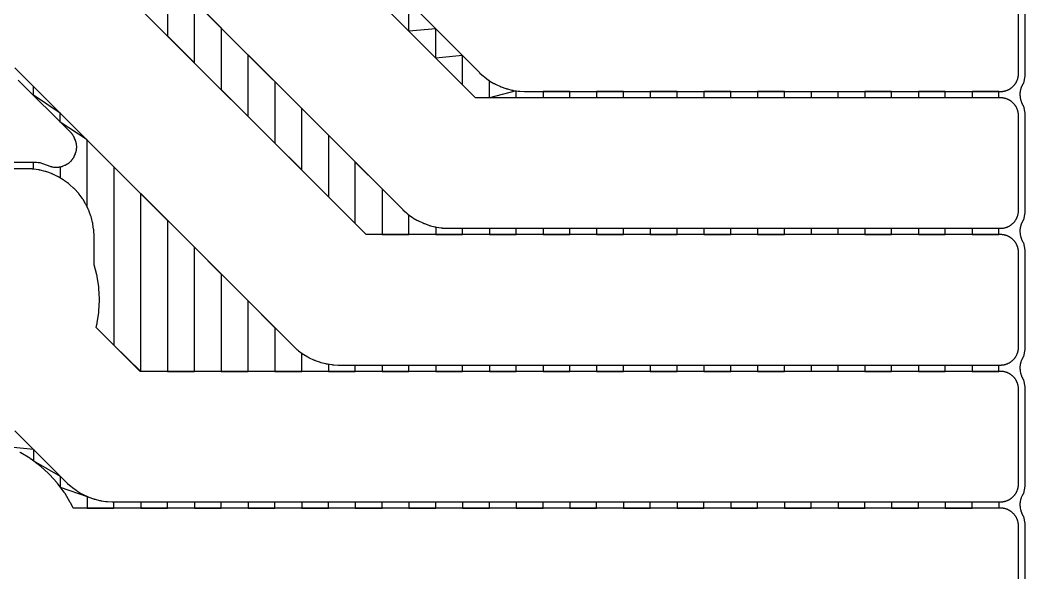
# Model space of a CAD drawing. Header units: metres. Extents: x 141.4 to 191.3, y -114.8 to -61.9.
# Drawn here: x 167.848 to 172.626, y -82.171 to -79.544 of the extents above; entities that cross this region are included whole.
import ezdxf

# ---------------------------------------------------------------- set-up
doc = ezdxf.new("R2010")
doc.units = ezdxf.units.M

msp = doc.modelspace()

# ---------------------------------------------------------------- linework, layer by layer
for points in [[(169.952, -79.8515), (169.952, -79.7126), (169.8245, -79.724), (169.8245, -79.5851), (169.697, -79.5965), (169.697, -79.4576), (169.5695, -79.469), (169.5695, -79.3301), (169.442, -79.3415), (169.442, -79.2017), (169.3145, -79.214), (169.3145, -77.5469), (169.187, -77.4194), (169.187, -77.7334)], [(168.4367, -79.2133), (169.6657, -80.4423), (169.6672, -80.4437), (169.6687, -80.4452), (169.6851, -80.46), (169.6867, -80.4614), (169.6883, -80.4627), (169.6899, -80.464), (169.6916, -80.4653), (169.7093, -80.4784), (169.711, -80.4797), (169.7127, -80.4808), (169.7145, -80.482), (169.7162, -80.4831), (169.7352, -80.4944), (169.737, -80.4955), (169.7388, -80.4965), (169.7407, -80.4975), (169.7425, -80.4984), (169.7625, -80.5078), (169.7644, -80.5087), (169.7663, -80.5095), (169.7683, -80.5103), (169.7702, -80.511), (169.791, -80.5185), (169.791, -80.5184), (169.7928, -80.5191), (169.7949, -80.5197), (169.7969, -80.5203), (169.799, -80.5209), (169.8204, -80.5262), (169.8225, -80.5267), (169.8245, -80.5272), (169.8266, -80.5275), (169.8286, -80.5279), (169.8505, -80.5311), (169.8525, -80.5314), (169.8546, -80.5316), (169.8567, -80.5318), (169.8588, -80.5319), (169.8808, -80.533), (169.8829, -80.5331), (169.885, -80.5331), (171.71, -80.5331), (171.7121, -80.5331), (171.7142, -80.533), (171.7144, -80.533), (172.51, -80.533), (172.5121, -80.533), (172.5142, -80.5329), (172.5163, -80.5328), (172.5183, -80.5326), (172.5204, -80.5324), (172.5225, -80.5321), (172.5245, -80.5317), (172.5266, -80.5314), (172.5286, -80.5309), (172.5307, -80.5305), (172.5327, -80.5299), (172.5347, -80.5293), (172.5367, -80.5287), (172.5386, -80.528), (172.5406, -80.5273), (172.5425, -80.5265), (172.5444, -80.5257), (172.5463, -80.5248), (172.5482, -80.5239), (172.5501, -80.523), (172.5519, -80.522), (172.5537, -80.5209), (172.5555, -80.5198), (172.5572, -80.5187), (172.5589, -80.5175), (172.5606, -80.5163), (172.5623, -80.515), (172.5639, -80.5137), (172.5655, -80.5124), (172.5671, -80.511), (172.5686, -80.5096), (172.5701, -80.5081), (172.5716, -80.5066), (172.573, -80.5051), (172.5744, -80.5035), (172.5757, -80.5019), (172.577, -80.5003), (172.5783, -80.4986), (172.5795, -80.4969), (172.5807, -80.4952), (172.5818, -80.4935), (172.5829, -80.4917), (172.584, -80.4899), (172.585, -80.4881), (172.5859, -80.4862), (172.5868, -80.4843), (172.5877, -80.4824), (172.5885, -80.4805), (172.5893, -80.4786), (172.59, -80.4766), (172.5907, -80.4747), (172.5913, -80.4727), (172.5919, -80.4707), (172.5925, -80.4687), (172.5929, -80.4666), (172.5934, -80.4646), (172.5937, -80.4625), (172.5941, -80.4605), (172.5944, -80.4584), (172.5946, -80.4563), (172.5948, -80.4543), (172.5949, -80.4522), (172.595, -80.4501), (172.595, -80.448), (172.595, -79.998), (172.595, -79.9959), (172.5949, -79.9938), (172.5948, -79.9917), (172.5946, -79.9897), (172.5944, -79.9876), (172.5941, -79.9855), (172.5937, -79.9835), (172.5934, -79.9814), (172.5929, -79.9794), (172.5925, -79.9773), (172.5919, -79.9753), (172.5913, -79.9733), (172.5907, -79.9713), (172.59, -79.9694), (172.5893, -79.9674), (172.5885, -79.9655), (172.5877, -79.9636), (172.5868, -79.9617), (172.5859, -79.9598), (172.585, -79.9579), (172.584, -79.9561), (172.5829, -79.9543), (172.5818, -79.9525), (172.5807, -79.9508), (172.5795, -79.9491), (172.5783, -79.9474), (172.577, -79.9457), (172.5757, -79.9441), (172.5744, -79.9425), (172.573, -79.9409), (172.5716, -79.9394), (172.5701, -79.9379), (172.5686, -79.9364), (172.5671, -79.935), (172.5655, -79.9336), (172.5639, -79.9323), (172.5623, -79.931), (172.5606, -79.9297), (172.5589, -79.9285), (172.5572, -79.9273), (172.5555, -79.9262), (172.5537, -79.9251), (172.5519, -79.924), (172.5501, -79.923), (172.5482, -79.9221), (172.5463, -79.9212), (172.5444, -79.9203), (172.5425, -79.9195), (172.5406, -79.9187), (172.5386, -79.918), (172.5367, -79.9173), (172.5347, -79.9167), (172.5327, -79.9161), (172.5307, -79.9155), (172.5286, -79.9151), (172.5266, -79.9146), (172.5245, -79.9143), (172.5225, -79.9139), (172.5204, -79.9136), (172.5183, -79.9134), (172.5163, -79.9132), (172.5142, -79.9131), (172.5121, -79.913), (172.51, -79.913), (171.7144, -79.913), (171.7142, -79.913), (171.7121, -79.9129), (171.71, -79.9129), (170.0135, -79.9129), (168.9661, -78.8655)], [(169.4527, -79.2133), (170.0317, -79.7923), (170.0332, -79.7937), (170.0347, -79.7952), (170.0511, -79.81), (170.0527, -79.8114), (170.0543, -79.8127), (170.0559, -79.814), (170.0576, -79.8153), (170.0753, -79.8284), (170.077, -79.8297), (170.0787, -79.8308), (170.0805, -79.832), (170.0822, -79.8331), (170.1012, -79.8444), (170.103, -79.8455), (170.1048, -79.8465), (170.1067, -79.8475), (170.1085, -79.8484), (170.1285, -79.8578), (170.1304, -79.8587), (170.1323, -79.8595), (170.1343, -79.8603), (170.1362, -79.861), (170.157, -79.8685), (170.157, -79.8684), (170.1572, -79.8685), (170.1591, -79.8692), (170.1611, -79.8698), (170.163, -79.8704), (170.165, -79.8709), (170.1864, -79.8762), (170.1885, -79.8767), (170.1905, -79.8772), (170.1926, -79.8775), (170.1946, -79.8779), (170.2165, -79.8811), (170.2185, -79.8814), (170.2206, -79.8816), (170.2227, -79.8818), (170.2248, -79.8819), (170.2468, -79.883), (170.2489, -79.8831), (170.251, -79.8831), (171.71, -79.8831), (171.7121, -79.8831), (171.7142, -79.883), (171.7144, -79.883), (172.51, -79.883), (172.5121, -79.883), (172.5142, -79.8829), (172.5163, -79.8828), (172.5183, -79.8826), (172.5204, -79.8824), (172.5225, -79.8821), (172.5245, -79.8817), (172.5266, -79.8814), (172.5286, -79.8809), (172.5307, -79.8805), (172.5327, -79.8799), (172.5347, -79.8793), (172.5367, -79.8787), (172.5386, -79.878), (172.5406, -79.8773), (172.5425, -79.8765), (172.5444, -79.8757), (172.5463, -79.8748), (172.5482, -79.8739), (172.5501, -79.873), (172.5519, -79.872), (172.5537, -79.8709), (172.5555, -79.8698), (172.5572, -79.8687), (172.5589, -79.8675), (172.5606, -79.8663), (172.5623, -79.865), (172.5639, -79.8637), (172.5655, -79.8624), (172.5671, -79.861), (172.5686, -79.8596), (172.5701, -79.8581), (172.5716, -79.8566), (172.573, -79.8551), (172.5744, -79.8535), (172.5757, -79.8519), (172.577, -79.8503), (172.5783, -79.8486), (172.5795, -79.8469), (172.5807, -79.8452), (172.5818, -79.8435), (172.5829, -79.8417), (172.584, -79.8399), (172.585, -79.8381), (172.5859, -79.8362), (172.5868, -79.8343), (172.5877, -79.8324), (172.5885, -79.8305), (172.5893, -79.8286), (172.59, -79.8266), (172.5907, -79.8247), (172.5913, -79.8227), (172.5919, -79.8207), (172.5925, -79.8187), (172.5929, -79.8166), (172.5934, -79.8146), (172.5937, -79.8125), (172.5941, -79.8105), (172.5944, -79.8084), (172.5946, -79.8063), (172.5948, -79.8043), (172.5949, -79.8022), (172.595, -79.8001), (172.595, -79.798), (172.595, -79.348)], [(167.8239, -79.77), (169.1462, -81.0923), (169.1477, -81.0937), (169.1492, -81.0952), (169.1656, -81.11), (169.1672, -81.1114), (169.1688, -81.1127), (169.1704, -81.114), (169.1721, -81.1153), (169.1898, -81.1284), (169.1915, -81.1297), (169.1932, -81.1308), (169.195, -81.132), (169.1967, -81.1331), (169.2157, -81.1444), (169.2175, -81.1455), (169.2193, -81.1465), (169.2212, -81.1475), (169.223, -81.1484), (169.243, -81.1578), (169.2449, -81.1587), (169.2468, -81.1595), (169.2488, -81.1603), (169.2507, -81.161), (169.2715, -81.1685), (169.2715, -81.1684), (169.2733, -81.1691), (169.2754, -81.1697), (169.2774, -81.1703), (169.2795, -81.1709), (169.3009, -81.1762), (169.303, -81.1767), (169.305, -81.1772), (169.3071, -81.1775), (169.3091, -81.1779), (169.331, -81.1811), (169.333, -81.1814), (169.3351, -81.1816), (169.3372, -81.1818), (169.3393, -81.1819), (169.3613, -81.183), (169.3634, -81.1831), (169.3655, -81.1831), (171.71, -81.1831), (171.7121, -81.1831), (171.7142, -81.183), (171.7144, -81.183), (172.51, -81.183), (172.5121, -81.183), (172.5142, -81.1829), (172.5163, -81.1828), (172.5183, -81.1826), (172.5204, -81.1824), (172.5225, -81.1821), (172.5245, -81.1817), (172.5266, -81.1814), (172.5286, -81.1809), (172.5307, -81.1805), (172.5327, -81.1799), (172.5347, -81.1793), (172.5367, -81.1787), (172.5386, -81.178), (172.5406, -81.1773), (172.5425, -81.1765), (172.5444, -81.1757), (172.5463, -81.1748), (172.5482, -81.1739), (172.5501, -81.173), (172.5519, -81.172), (172.5537, -81.1709), (172.5555, -81.1698), (172.5572, -81.1687), (172.5589, -81.1675), (172.5606, -81.1663), (172.5623, -81.165), (172.5639, -81.1637), (172.5655, -81.1624), (172.5671, -81.161), (172.5686, -81.1596), (172.5701, -81.1581), (172.5716, -81.1566), (172.573, -81.1551), (172.5744, -81.1535), (172.5757, -81.1519), (172.577, -81.1503), (172.5783, -81.1486), (172.5795, -81.1469), (172.5807, -81.1452), (172.5818, -81.1435), (172.5829, -81.1417), (172.584, -81.1399), (172.585, -81.1381), (172.5859, -81.1362), (172.5868, -81.1343), (172.5877, -81.1324), (172.5885, -81.1305), (172.5893, -81.1286), (172.59, -81.1266), (172.5907, -81.1247), (172.5913, -81.1227), (172.5919, -81.1207), (172.5925, -81.1187), (172.5929, -81.1166), (172.5934, -81.1146), (172.5937, -81.1125), (172.5941, -81.1105), (172.5944, -81.1084), (172.5946, -81.1063), (172.5948, -81.1043), (172.5949, -81.1022), (172.595, -81.1001), (172.595, -81.098), (172.595, -80.648), (172.595, -80.6459), (172.5949, -80.6438), (172.5948, -80.6417), (172.5946, -80.6397), (172.5944, -80.6376), (172.5941, -80.6355), (172.5937, -80.6335), (172.5934, -80.6314), (172.5929, -80.6294), (172.5925, -80.6273), (172.5919, -80.6253), (172.5913, -80.6233), (172.5907, -80.6213), (172.59, -80.6194), (172.5893, -80.6174), (172.5885, -80.6155), (172.5877, -80.6136), (172.5868, -80.6117), (172.5859, -80.6098), (172.585, -80.6079), (172.584, -80.6061), (172.5829, -80.6043), (172.5818, -80.6025), (172.5807, -80.6008), (172.5795, -80.5991), (172.5783, -80.5974), (172.577, -80.5957), (172.5757, -80.5941), (172.5744, -80.5925), (172.573, -80.5909), (172.5716, -80.5894), (172.5701, -80.5879), (172.5686, -80.5864), (172.5671, -80.585), (172.5655, -80.5836), (172.5639, -80.5823), (172.5623, -80.581), (172.5606, -80.5797), (172.5589, -80.5785), (172.5572, -80.5773), (172.5555, -80.5762), (172.5537, -80.5751), (172.5519, -80.574), (172.5501, -80.573), (172.5482, -80.5721), (172.5463, -80.5712), (172.5444, -80.5703), (172.5425, -80.5695), (172.5406, -80.5687), (172.5386, -80.568), (172.5367, -80.5673), (172.5347, -80.5667), (172.5327, -80.5661), (172.5307, -80.5655), (172.5286, -80.5651), (172.5266, -80.5646), (172.5245, -80.5643), (172.5225, -80.5639), (172.5204, -80.5636), (172.5183, -80.5634), (172.5163, -80.5632), (172.5142, -80.5631), (172.5121, -80.563), (172.51, -80.563), (171.7144, -80.563), (171.7142, -80.563), (171.7121, -80.5629), (171.71, -80.5629), (169.494, -80.5629), (168.2098, -79.2788)], [(168.5495, -79.3261), (168.5495, -79.6185), (168.677, -79.746), (168.677, -79.4536), (168.8045, -79.5811), (168.8045, -79.8735), (168.932, -80.001), (168.932, -79.7086), (169.0595, -79.8361), (169.0595, -80.1285), (169.187, -80.256), (169.187, -79.9636), (169.3145, -80.0911), (169.3145, -80.3835), (169.442, -80.511), (169.442, -80.2186), (169.5695, -80.3461), (169.5695, -80.5629), (169.697, -80.5629), (169.697, -80.4694)], [(172.6255, -79.3366), (172.6255, -79.8094), (172.6188, -79.8431), (172.6179, -79.8444), (172.6168, -79.8461), (172.6157, -79.8479), (172.6146, -79.8497), (172.6136, -79.8516), (172.6127, -79.8534), (172.6117, -79.8553), (172.6109, -79.8572), (172.6101, -79.8591), (172.6083, -79.8632), (172.6076, -79.8652), (172.6068, -79.8671), (172.6062, -79.8691), (172.6055, -79.8711), (172.6049, -79.8731), (172.6044, -79.8751), (172.6039, -79.8771), (172.6035, -79.8792), (172.6031, -79.8812), (172.6028, -79.8833), (172.6025, -79.8854), (172.6023, -79.8874), (172.6021, -79.8895), (172.602, -79.8916), (172.6019, -79.8937), (172.6019, -79.8958), (172.6019, -79.8978), (172.602, -79.8999), (172.6021, -79.902), (172.6023, -79.9041), (172.6025, -79.9062), (172.6028, -79.9082), (172.6031, -79.9103), (172.6035, -79.9123), (172.6052, -79.921), (172.6057, -79.923), (172.6061, -79.925), (172.6067, -79.9271), (172.6072, -79.9291), (172.6079, -79.931), (172.6086, -79.933), (172.6093, -79.935), (172.6101, -79.9369), (172.6109, -79.9388), (172.6117, -79.9407), (172.6127, -79.9426), (172.6136, -79.9445), (172.6146, -79.9463), (172.6157, -79.9481), (172.6168, -79.9499), (172.6179, -79.9516), (172.6188, -79.9529), (172.6255, -79.9866), (172.6255, -80.4594), (172.6188, -80.4931), (172.6179, -80.4944), (172.6168, -80.4961), (172.6157, -80.4979), (172.6146, -80.4997), (172.6136, -80.5016), (172.6127, -80.5034), (172.6117, -80.5053), (172.6109, -80.5072), (172.6101, -80.5091), (172.6083, -80.5132), (172.6076, -80.5152), (172.6068, -80.5171), (172.6062, -80.5191), (172.6055, -80.5211), (172.6049, -80.5231), (172.6044, -80.5251), (172.6039, -80.5271), (172.6035, -80.5292), (172.6031, -80.5312), (172.6028, -80.5333), (172.6025, -80.5354), (172.6023, -80.5374), (172.6021, -80.5395), (172.602, -80.5416), (172.6019, -80.5437), (172.6019, -80.5458), (172.6019, -80.5478), (172.602, -80.5499), (172.6021, -80.552), (172.6023, -80.5541), (172.6025, -80.5562), (172.6028, -80.5582), (172.6031, -80.5603), (172.6035, -80.5623), (172.6052, -80.571), (172.6057, -80.573), (172.6061, -80.575), (172.6067, -80.5771), (172.6072, -80.5791), (172.6079, -80.581), (172.6086, -80.583), (172.6093, -80.585), (172.6101, -80.5869), (172.6109, -80.5888), (172.6117, -80.5907), (172.6127, -80.5926), (172.6136, -80.5945), (172.6146, -80.5963), (172.6157, -80.5981), (172.6168, -80.5999), (172.6179, -80.6016), (172.6188, -80.6029), (172.6255, -80.6366), (172.6255, -81.1094), (172.6188, -81.1431), (172.6179, -81.1444), (172.6168, -81.1461), (172.6157, -81.1479), (172.6146, -81.1497), (172.6136, -81.1516), (172.6127, -81.1534), (172.6117, -81.1553), (172.6109, -81.1572), (172.6101, -81.1591), (172.6083, -81.1632), (172.6076, -81.1652), (172.6068, -81.1671), (172.6062, -81.1691), (172.6055, -81.1711), (172.6049, -81.1731), (172.6044, -81.1751), (172.6039, -81.1771), (172.6035, -81.1792), (172.6031, -81.1812), (172.6028, -81.1833), (172.6025, -81.1854), (172.6023, -81.1874), (172.6021, -81.1895), (172.602, -81.1916), (172.6019, -81.1937), (172.6019, -81.1958), (172.6019, -81.1978), (172.602, -81.1999), (172.6021, -81.202), (172.6023, -81.2041), (172.6025, -81.2062), (172.6028, -81.2082), (172.6031, -81.2103), (172.6035, -81.2123), (172.6052, -81.221), (172.6057, -81.223), (172.6061, -81.225), (172.6067, -81.2271), (172.6072, -81.2291), (172.6079, -81.231), (172.6086, -81.233), (172.6093, -81.235), (172.6101, -81.2369), (172.6109, -81.2388), (172.6117, -81.2407), (172.6127, -81.2426), (172.6136, -81.2445), (172.6146, -81.2463), (172.6157, -81.2481), (172.6168, -81.2499), (172.6179, -81.2516), (172.6188, -81.2529), (172.6255, -81.2866), (172.6255, -81.7594), (172.6188, -81.7931), (172.6179, -81.7944), (172.6168, -81.7961), (172.6157, -81.7979), (172.6146, -81.7997), (172.6136, -81.8016), (172.6127, -81.8034), (172.6117, -81.8053), (172.6109, -81.8072), (172.6101, -81.8091), (172.6083, -81.8132), (172.6076, -81.8152), (172.6068, -81.8171), (172.6062, -81.8191), (172.6055, -81.8211), (172.6049, -81.8231), (172.6044, -81.8251), (172.6039, -81.8271), (172.6035, -81.8292), (172.6031, -81.8312), (172.6028, -81.8333), (172.6025, -81.8354), (172.6023, -81.8374), (172.6021, -81.8395), (172.602, -81.8416), (172.6019, -81.8437), (172.6019, -81.8458), (172.6019, -81.8478), (172.602, -81.8499), (172.6021, -81.852), (172.6023, -81.8541), (172.6025, -81.8562), (172.6028, -81.8582), (172.6031, -81.8603), (172.6035, -81.8623), (172.6052, -81.871), (172.6057, -81.873), (172.6061, -81.875), (172.6067, -81.8771), (172.6072, -81.8791), (172.6079, -81.881), (172.6086, -81.883), (172.6093, -81.885), (172.6101, -81.8869), (172.6109, -81.8888), (172.6117, -81.8907), (172.6127, -81.8926), (172.6136, -81.8945), (172.6146, -81.8963), (172.6157, -81.8981), (172.6168, -81.8999), (172.6179, -81.9016), (172.6188, -81.9029), (172.6255, -81.9366), (172.6255, -82.4094)], [(167.3537, -80.2195), (167.9263, -80.2195), (167.934, -80.2202), (167.9416, -80.2209), (167.9891, -80.2376), (167.991, -80.2382), (167.993, -80.2388), (167.9949, -80.2394), (167.9969, -80.2399), (167.9989, -80.2403), (168.0009, -80.2408), (168.0029, -80.2411), (168.0067, -80.2418), (168.0088, -80.2421), (168.0108, -80.2424), (168.0129, -80.2426), (168.015, -80.2428), (168.017, -80.2429), (168.0191, -80.243), (168.0212, -80.243), (168.0232, -80.2429), (168.0253, -80.2429), (168.0274, -80.2427), (168.0295, -80.2426), (168.0315, -80.2423), (168.0336, -80.242), (168.0356, -80.2417), (168.0376, -80.2413), (168.0397, -80.2409), (168.0417, -80.2404), (168.0437, -80.2399), (168.0457, -80.2393), (168.0477, -80.2387), (168.0496, -80.238), (168.0516, -80.2373), (168.0535, -80.2365), (168.0616, -80.2331), (168.0635, -80.2323), (168.0654, -80.2314), (168.0673, -80.2305), (168.0692, -80.2296), (168.071, -80.2286), (168.0728, -80.2275), (168.0746, -80.2264), (168.0763, -80.2253), (168.078, -80.2241), (168.0797, -80.2229), (168.0814, -80.2216), (168.083, -80.2203), (168.0846, -80.219), (168.0862, -80.2176), (168.0877, -80.2162), (168.0892, -80.2147), (168.0907, -80.2132), (168.0921, -80.2117), (168.0935, -80.2101), (168.0948, -80.2085), (168.0961, -80.2069), (168.0974, -80.2052), (168.0986, -80.2036), (168.0998, -80.2018), (168.1009, -80.2001), (168.102, -80.1983), (168.1031, -80.1965), (168.1041, -80.1947), (168.105, -80.1928), (168.1059, -80.1909), (168.1068, -80.1891), (168.1076, -80.1871), (168.111, -80.179), (168.1118, -80.1771), (168.1125, -80.1751), (168.1132, -80.1731), (168.1138, -80.1711), (168.1144, -80.1691), (168.1149, -80.1671), (168.1154, -80.1651), (168.1158, -80.1631), (168.1162, -80.161), (168.1165, -80.1589), (168.1168, -80.1569), (168.1171, -80.1548), (168.1172, -80.1527), (168.1174, -80.1506), (168.1174, -80.1486), (168.1175, -80.1465), (168.1174, -80.1444), (168.1174, -80.1423), (168.1172, -80.1402), (168.1171, -80.1381), (168.1168, -80.1361), (168.1165, -80.134), (168.1162, -80.1319), (168.1158, -80.1299), (168.1154, -80.1279), (168.1149, -80.1258), (168.1144, -80.1238), (168.1138, -80.1218), (168.1132, -80.1198), (168.1125, -80.1178), (168.1118, -80.1159), (168.111, -80.114), (168.1076, -80.1058), (168.1068, -80.1039), (168.1059, -80.102), (168.105, -80.1001), (168.1041, -80.0983), (168.1031, -80.0964), (168.102, -80.0946), (168.1009, -80.0929), (168.0998, -80.0911), (168.0986, -80.0894), (168.0974, -80.0877), (168.0961, -80.0861), (168.0948, -80.0844), (168.0935, -80.0828), (168.0921, -80.0813), (168.0907, -80.0797), (168.0892, -80.0782), (167.8397, -79.8288)], [(168.167, -80.4311), (168.167, -80.1131), (168.0395, -80.0286), (168.0395, -79.9856), (167.912, -79.9011), (167.912, -79.8581)], [(171.6095, -79.8831), (171.6095, -79.9129), (171.482, -79.9129), (171.482, -79.8831), (171.3545, -79.8831), (171.3545, -79.9129), (171.227, -79.9129), (171.227, -79.8831), (171.0995, -79.8831), (171.0995, -79.9129), (170.972, -79.9129), (170.972, -79.8831), (170.8445, -79.8831), (170.8445, -79.9129), (170.717, -79.9129), (170.717, -79.8831), (170.5895, -79.8831), (170.5895, -79.9129), (170.462, -79.9129), (170.462, -79.8831), (170.3345, -79.8831), (170.3345, -79.9129), (170.207, -79.9129), (170.207, -79.8797), (170.0795, -79.9129), (170.0795, -79.8314)], [(172.502, -79.913), (172.502, -79.883), (172.3745, -79.883), (172.3745, -79.913), (172.247, -79.913), (172.247, -79.883), (172.1195, -79.883), (172.1195, -79.913), (171.992, -79.913), (171.992, -79.883), (171.8645, -79.883), (171.8645, -79.913), (171.737, -79.913), (171.737, -79.883)], [(167.8239, -81.495), (168.0712, -81.7423), (168.0727, -81.7437), (168.0742, -81.7452), (168.0906, -81.76), (168.0922, -81.7614), (168.0938, -81.7627), (168.0954, -81.764), (168.0971, -81.7653), (168.1148, -81.7784), (168.1165, -81.7797), (168.1182, -81.7808), (168.12, -81.782), (168.1217, -81.7831), (168.1407, -81.7944), (168.1425, -81.7955), (168.1443, -81.7965), (168.1462, -81.7975), (168.148, -81.7984), (168.168, -81.8078), (168.1699, -81.8087), (168.1718, -81.8095), (168.1738, -81.8103), (168.1757, -81.811), (168.1965, -81.8185), (168.1965, -81.8184), (168.1967, -81.8185), (168.1986, -81.8192), (168.2006, -81.8198), (168.2025, -81.8204), (168.2045, -81.8209), (168.2259, -81.8262), (168.228, -81.8267), (168.23, -81.8272), (168.2321, -81.8275), (168.2341, -81.8279), (168.256, -81.8311), (168.258, -81.8314), (168.2601, -81.8316), (168.2622, -81.8318), (168.2643, -81.8319), (168.2863, -81.833), (168.2884, -81.8331), (168.2905, -81.8331), (171.71, -81.8331), (171.7121, -81.8331), (171.7142, -81.833), (171.7144, -81.833), (172.51, -81.833), (172.5121, -81.833), (172.5142, -81.8329), (172.5163, -81.8328), (172.5183, -81.8326), (172.5204, -81.8324), (172.5225, -81.8321), (172.5245, -81.8317), (172.5266, -81.8314), (172.5286, -81.8309), (172.5307, -81.8305), (172.5327, -81.8299), (172.5347, -81.8293), (172.5367, -81.8287), (172.5386, -81.828), (172.5406, -81.8273), (172.5425, -81.8265), (172.5444, -81.8257), (172.5463, -81.8248), (172.5482, -81.8239), (172.5501, -81.823), (172.5519, -81.822), (172.5537, -81.8209), (172.5555, -81.8198), (172.5572, -81.8187), (172.5589, -81.8175), (172.5606, -81.8163), (172.5623, -81.815), (172.5639, -81.8137), (172.5655, -81.8124), (172.5671, -81.811), (172.5686, -81.8096), (172.5701, -81.8081), (172.5716, -81.8066), (172.573, -81.8051), (172.5744, -81.8035), (172.5757, -81.8019), (172.577, -81.8003), (172.5783, -81.7986), (172.5795, -81.7969), (172.5807, -81.7952), (172.5818, -81.7935), (172.5829, -81.7917), (172.584, -81.7899), (172.585, -81.7881), (172.5859, -81.7862), (172.5868, -81.7843), (172.5877, -81.7824), (172.5885, -81.7805), (172.5893, -81.7786), (172.59, -81.7766), (172.5907, -81.7747), (172.5913, -81.7727), (172.5919, -81.7707), (172.5925, -81.7687), (172.5929, -81.7666), (172.5934, -81.7646), (172.5937, -81.7625), (172.5941, -81.7605), (172.5944, -81.7584), (172.5946, -81.7563), (172.5948, -81.7543), (172.5949, -81.7522), (172.595, -81.7501), (172.595, -81.748), (172.595, -81.298), (172.595, -81.2959), (172.5949, -81.2938), (172.5948, -81.2917), (172.5946, -81.2897), (172.5944, -81.2876), (172.5941, -81.2855), (172.5937, -81.2835), (172.5934, -81.2814), (172.5929, -81.2794), (172.5925, -81.2773), (172.5919, -81.2753), (172.5913, -81.2733), (172.5907, -81.2713), (172.59, -81.2694), (172.5893, -81.2674), (172.5885, -81.2655), (172.5877, -81.2636), (172.5868, -81.2617), (172.5859, -81.2598), (172.585, -81.2579), (172.584, -81.2561), (172.5829, -81.2543), (172.5818, -81.2525), (172.5807, -81.2508), (172.5795, -81.2491), (172.5783, -81.2474), (172.577, -81.2457), (172.5757, -81.2441), (172.5744, -81.2425), (172.573, -81.2409), (172.5716, -81.2394), (172.5701, -81.2379), (172.5686, -81.2364), (172.5671, -81.235), (172.5655, -81.2336), (172.5639, -81.2323), (172.5623, -81.231), (172.5606, -81.2297), (172.5589, -81.2285), (172.5572, -81.2273), (172.5555, -81.2262), (172.5537, -81.2251), (172.5519, -81.224), (172.5501, -81.223), (172.5482, -81.2221), (172.5463, -81.2212), (172.5444, -81.2203), (172.5425, -81.2195), (172.5406, -81.2187), (172.5386, -81.218), (172.5367, -81.2173), (172.5347, -81.2167), (172.5327, -81.2161), (172.5307, -81.2155), (172.5286, -81.2151), (172.5266, -81.2146), (172.5245, -81.2143), (172.5225, -81.2139), (172.5204, -81.2136), (172.5183, -81.2134), (172.5163, -81.2132), (172.5142, -81.2131), (172.5121, -81.213), (172.51, -81.213), (171.7144, -81.213), (171.7142, -81.213), (171.7121, -81.2129), (171.71, -81.2129), (168.419, -81.2129), (168.2098, -81.0038), (168.2131, -80.9907), (168.2136, -80.9887), (168.214, -80.9867), (168.2144, -80.9846), (168.2147, -80.9826), (168.2219, -80.934), (168.2222, -80.9319), (168.2224, -80.9299), (168.2226, -80.9278), (168.2227, -80.9257), (168.2251, -80.8767), (168.2252, -80.8746), (168.2253, -80.8725), (168.2252, -80.8704), (168.2251, -80.8683), (168.2227, -80.8193), (168.2226, -80.8172), (168.2224, -80.8151), (168.2222, -80.8131), (168.2219, -80.811), (168.2147, -80.7624), (168.2144, -80.7604), (168.214, -80.7583), (168.2136, -80.7563), (168.2131, -80.7543), (168.2012, -80.7066), (168.2006, -80.7046), (168.2, -80.7026), (168.2, -80.7025), (168.2, -80.5725), (168.2, -80.5704), (168.1999, -80.5683), (168.1988, -80.5451), (168.1986, -80.543), (168.1984, -80.5409), (168.1982, -80.5388), (168.1979, -80.5367), (168.1945, -80.5137), (168.1942, -80.5116), (168.1938, -80.5096), (168.1934, -80.5075), (168.1929, -80.5055), (168.1872, -80.4829), (168.1867, -80.4809), (168.1861, -80.4789), (168.1855, -80.4769), (168.1848, -80.4749), (168.177, -80.453), (168.1762, -80.451), (168.1755, -80.4491), (168.1746, -80.4472), (168.1738, -80.4453), (168.1638, -80.4242), (168.1629, -80.4223), (168.1619, -80.4205), (168.1609, -80.4186), (168.1599, -80.4168), (168.1479, -80.3969), (168.1468, -80.3951), (168.1456, -80.3933), (168.1445, -80.3916), (168.1432, -80.3899), (168.1294, -80.3712), (168.1281, -80.3695), (168.1268, -80.3679), (168.1255, -80.3663), (168.1241, -80.3647), (168.1084, -80.3475), (168.107, -80.346), (168.1055, -80.3445), (168.104, -80.343), (168.1025, -80.3416), (168.0853, -80.3259), (168.0837, -80.3245), (168.0821, -80.3232), (168.0805, -80.3219), (168.0788, -80.3206), (168.0601, -80.3068), (168.0584, -80.3055), (168.0567, -80.3044), (168.0549, -80.3032), (168.0531, -80.3021), (168.0332, -80.2901), (168.0314, -80.2891), (168.0295, -80.2881), (168.0277, -80.2871), (168.0258, -80.2862), (168.0047, -80.2762), (168.0028, -80.2754), (168.0009, -80.2745), (167.999, -80.2738), (167.997, -80.273), (167.9751, -80.2652), (167.9751, -80.2652), (167.9733, -80.2646), (167.9712, -80.2639), (167.9692, -80.2633), (167.9671, -80.2628), (167.9445, -80.2571), (167.9425, -80.2566), (167.9404, -80.2562), (167.9384, -80.2558), (167.9363, -80.2555), (167.9133, -80.2521), (167.9112, -80.2518), (167.9091, -80.2516), (167.907, -80.2514), (167.9049, -80.2512), (167.8817, -80.2501), (167.8796, -80.25), (167.8775, -80.25), (167.4025, -80.25)], [(167.912, -80.2519), (167.912, -80.2195)], [(168.0395, -80.2409), (168.0395, -80.294)], [(168.2945, -80.2406), (168.2945, -81.0885), (168.422, -81.2129), (168.422, -80.3681), (168.5495, -80.4956), (168.5495, -81.2129), (168.677, -81.2129), (168.677, -80.6231), (168.8045, -80.7506), (168.8045, -81.2129), (168.932, -81.2129), (168.932, -80.8781), (169.0595, -81.0056), (169.0595, -81.2129), (169.187, -81.2129), (169.187, -81.1264)], [(169.8245, -80.5272), (169.8245, -80.5629), (169.952, -80.5629), (169.952, -80.5331), (170.0795, -80.5331), (170.0795, -80.5629), (170.207, -80.5629), (170.207, -80.5331), (170.3345, -80.5331), (170.3345, -80.5629), (170.462, -80.5629), (170.462, -80.5331), (170.5895, -80.5331), (170.5895, -80.5629), (170.717, -80.5629), (170.717, -80.5331), (170.8445, -80.5331), (170.8445, -80.5629), (170.972, -80.5629), (170.972, -80.5331), (171.0995, -80.5331), (171.0995, -80.5629), (171.227, -80.5629), (171.227, -80.5331), (171.3545, -80.5331), (171.3545, -80.5629), (171.482, -80.5629), (171.482, -80.5331), (171.6095, -80.5331), (171.6095, -80.5629)], [(171.737, -80.563), (171.737, -80.533), (171.8645, -80.533), (171.8645, -80.563), (171.992, -80.563), (171.992, -80.533), (172.1195, -80.533), (172.1195, -80.563), (172.247, -80.563), (172.247, -80.533), (172.3745, -80.533), (172.3745, -80.563), (172.502, -80.563), (172.502, -80.533)], [(169.3145, -81.1787), (169.3145, -81.2129), (169.442, -81.2129), (169.442, -81.1831), (169.5695, -81.1831), (169.5695, -81.2129), (169.697, -81.2129), (169.697, -81.1831), (169.8245, -81.1831), (169.8245, -81.2129), (169.952, -81.2129), (169.952, -81.1831), (170.0795, -81.1831), (170.0795, -81.2129), (170.207, -81.2129), (170.207, -81.1831), (170.3345, -81.1831), (170.3345, -81.2129), (170.462, -81.2129), (170.462, -81.1831), (170.5895, -81.1831), (170.5895, -81.2129), (170.717, -81.2129), (170.717, -81.1831), (170.8445, -81.1831), (170.8445, -81.2129), (170.972, -81.2129), (170.972, -81.1831), (171.0995, -81.1831), (171.0995, -81.2129), (171.227, -81.2129), (171.227, -81.1831), (171.3545, -81.1831), (171.3545, -81.2129), (171.482, -81.2129), (171.482, -81.1831), (171.6095, -81.1831), (171.6095, -81.2129)], [(171.737, -81.213), (171.737, -81.183), (171.8645, -81.183), (171.8645, -81.213), (171.992, -81.213), (171.992, -81.183), (172.1195, -81.183), (172.1195, -81.213), (172.247, -81.213), (172.247, -81.183), (172.3745, -81.183), (172.3745, -81.213), (172.502, -81.213), (172.502, -81.183)], [(167.7845, -81.5698), (167.912, -81.5831), (167.912, -81.6386), (168.0395, -81.7106), (168.0395, -81.7627), (168.167, -81.8074), (168.167, -81.8629), (168.2945, -81.8629), (168.2945, -81.8331), (168.422, -81.8331), (168.422, -81.8629), (168.5495, -81.8629), (168.5495, -81.8331), (168.677, -81.8331), (168.677, -81.8629), (168.8045, -81.8629), (168.8045, -81.8331), (168.932, -81.8331), (168.932, -81.8629), (169.0595, -81.8629), (169.0595, -81.8331), (169.187, -81.8331), (169.187, -81.8629), (169.3145, -81.8629), (169.3145, -81.8331), (169.442, -81.8331), (169.442, -81.8629), (169.5695, -81.8629), (169.5695, -81.8331), (169.697, -81.8331), (169.697, -81.8629), (169.8245, -81.8629), (169.8245, -81.8331), (169.952, -81.8331), (169.952, -81.8629), (170.0795, -81.8629), (170.0795, -81.8331), (170.207, -81.8331), (170.207, -81.8629), (170.3345, -81.8629), (170.3345, -81.8331), (170.462, -81.8331), (170.462, -81.8629), (170.5895, -81.8629), (170.5895, -81.8331), (170.717, -81.8331), (170.717, -81.8629), (170.8445, -81.8629), (170.8445, -81.8331), (170.972, -81.8331), (170.972, -81.8629), (171.0995, -81.8629), (171.0995, -81.8331), (171.227, -81.8331), (171.227, -81.8629), (171.3545, -81.8629), (171.3545, -81.8331), (171.482, -81.8331), (171.482, -81.8629), (171.6095, -81.8629), (171.6095, -81.8331)], [(172.595, -82.398), (172.595, -81.948), (172.595, -81.9459), (172.5949, -81.9438), (172.5948, -81.9417), (172.5946, -81.9397), (172.5944, -81.9376), (172.5941, -81.9355), (172.5937, -81.9335), (172.5934, -81.9314), (172.5929, -81.9294), (172.5925, -81.9273), (172.5919, -81.9253), (172.5913, -81.9233), (172.5907, -81.9213), (172.59, -81.9194), (172.5893, -81.9174), (172.5885, -81.9155), (172.5877, -81.9136), (172.5868, -81.9117), (172.5859, -81.9098), (172.585, -81.9079), (172.584, -81.9061), (172.5829, -81.9043), (172.5818, -81.9025), (172.5807, -81.9008), (172.5795, -81.8991), (172.5783, -81.8974), (172.577, -81.8957), (172.5757, -81.8941), (172.5744, -81.8925), (172.573, -81.8909), (172.5716, -81.8894), (172.5701, -81.8879), (172.5686, -81.8864), (172.5671, -81.885), (172.5655, -81.8836), (172.5639, -81.8823), (172.5623, -81.881), (172.5606, -81.8797), (172.5589, -81.8785), (172.5572, -81.8773), (172.5555, -81.8762), (172.5537, -81.8751), (172.5519, -81.874), (172.5501, -81.873), (172.5482, -81.8721), (172.5463, -81.8712), (172.5444, -81.8703), (172.5425, -81.8695), (172.5406, -81.8687), (172.5386, -81.868), (172.5367, -81.8673), (172.5347, -81.8667), (172.5327, -81.8661), (172.5307, -81.8655), (172.5286, -81.8651), (172.5266, -81.8646), (172.5245, -81.8643), (172.5225, -81.8639), (172.5204, -81.8636), (172.5183, -81.8634), (172.5163, -81.8632), (172.5142, -81.8631), (172.5121, -81.863), (172.51, -81.863), (171.7144, -81.863), (171.7142, -81.863), (171.7121, -81.8629), (171.71, -81.8629), (168.1004, -81.8629), (168.091, -81.8428), (168.09, -81.841), (168.0891, -81.8391), (168.0881, -81.8373), (168.087, -81.8355), (168.0618, -81.7934), (168.0607, -81.7916), (168.0596, -81.7899), (168.0584, -81.7881), (168.0572, -81.7864), (168.0279, -81.747), (168.0266, -81.7454), (168.0253, -81.7437), (168.024, -81.7421), (168.0226, -81.7406), (167.9896, -81.7042), (167.9882, -81.7027), (167.9868, -81.7012), (167.9853, -81.6997), (167.9838, -81.6983), (167.9474, -81.6653), (167.9458, -81.6639), (167.9442, -81.6626), (167.9426, -81.6613), (167.9409, -81.66), (167.9015, -81.6308), (167.8998, -81.6296), (167.8981, -81.6284), (167.8963, -81.6272), (167.8946, -81.6262), (167.8525, -81.6009), (167.8507, -81.5999), (167.8488, -81.5989), (167.847, -81.5979)], [(171.737, -81.833), (171.737, -81.863), (171.8645, -81.863), (171.8645, -81.833), (171.992, -81.833), (171.992, -81.863), (172.1195, -81.863), (172.1195, -81.833), (172.247, -81.833), (172.247, -81.863), (172.3745, -81.863), (172.3745, -81.833), (172.502, -81.833), (172.502, -81.863)]]:
    msp.add_lwpolyline(points)

doc.saveas('drawing.dxf')
